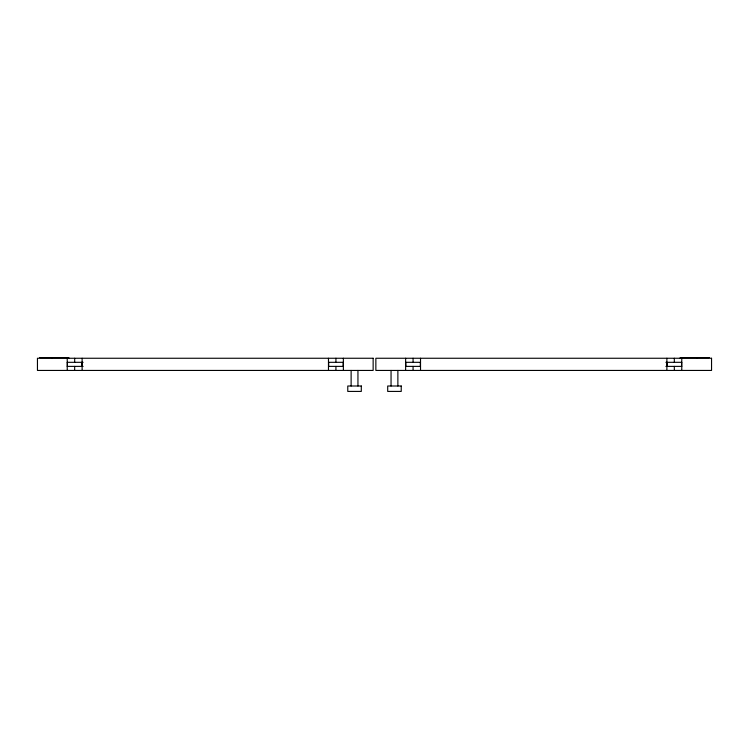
<?xml version="1.0" encoding="UTF-8"?>
<svg xmlns="http://www.w3.org/2000/svg" width="749" height="749" viewBox="0 0 749 749"><rect width="100%" height="100%" fill="white"/><g stroke="black" fill="none" stroke-linecap="round" stroke-linejoin="round"><path stroke-width="1.12" d="M39.688 357.582L68.796 357.582L68.796 358.256M709.312 357.582L680.204 357.582L680.204 358.256M67.232 362.319L83.111 362.319M328.474 362.319L343.37 362.319M405.63 362.319L420.526 362.319M665.889 362.319L681.768 362.319M67.232 366.383L83.111 366.383M328.474 366.383L343.37 366.383M405.63 366.383L420.526 366.383M665.889 366.383L681.768 366.383M697.338 357.582L697.338 358.256M681.768 358.256L681.768 370.437M681.599 362.319L681.599 366.383M674.325 358.256L674.325 362.319M674.325 366.383L674.325 370.437M667.05 362.319L667.05 366.383M666.882 358.256L666.882 370.437M420.526 358.256L420.526 370.437M420.358 362.319L420.358 366.383M413.074 358.256L413.074 362.319M413.074 366.383L413.074 370.437M405.799 362.319L405.799 366.383M405.63 358.256L405.63 370.437M397.878 370.437L397.878 386.007M391.053 370.437L391.053 386.007M357.947 370.437L357.947 386.007M351.122 370.437L351.122 386.007M343.37 358.256L343.37 370.437M343.201 362.319L343.201 366.383M335.927 358.256L335.927 362.319M335.927 366.383L335.927 370.437M328.642 362.319L328.642 366.383M328.474 358.256L328.474 370.437M82.118 358.256L82.118 370.437M81.95 362.319L81.95 366.383M74.675 358.256L74.675 362.319M74.675 366.383L74.675 370.437M67.401 362.319L67.401 366.383M67.232 358.256L67.232 370.437M51.662 357.582L51.662 358.256M373.142 358.256L37.45 358.256L37.45 370.437L373.142 370.437L373.142 358.256M711.55 358.256L375.858 358.256L375.858 370.437L711.55 370.437L711.55 358.256M361.299 386.007L347.77 386.007L347.77 391.418L361.299 391.418L361.299 386.007M401.23 386.007L387.701 386.007L387.701 391.418L401.23 391.418L401.23 386.007"/></g></svg>
